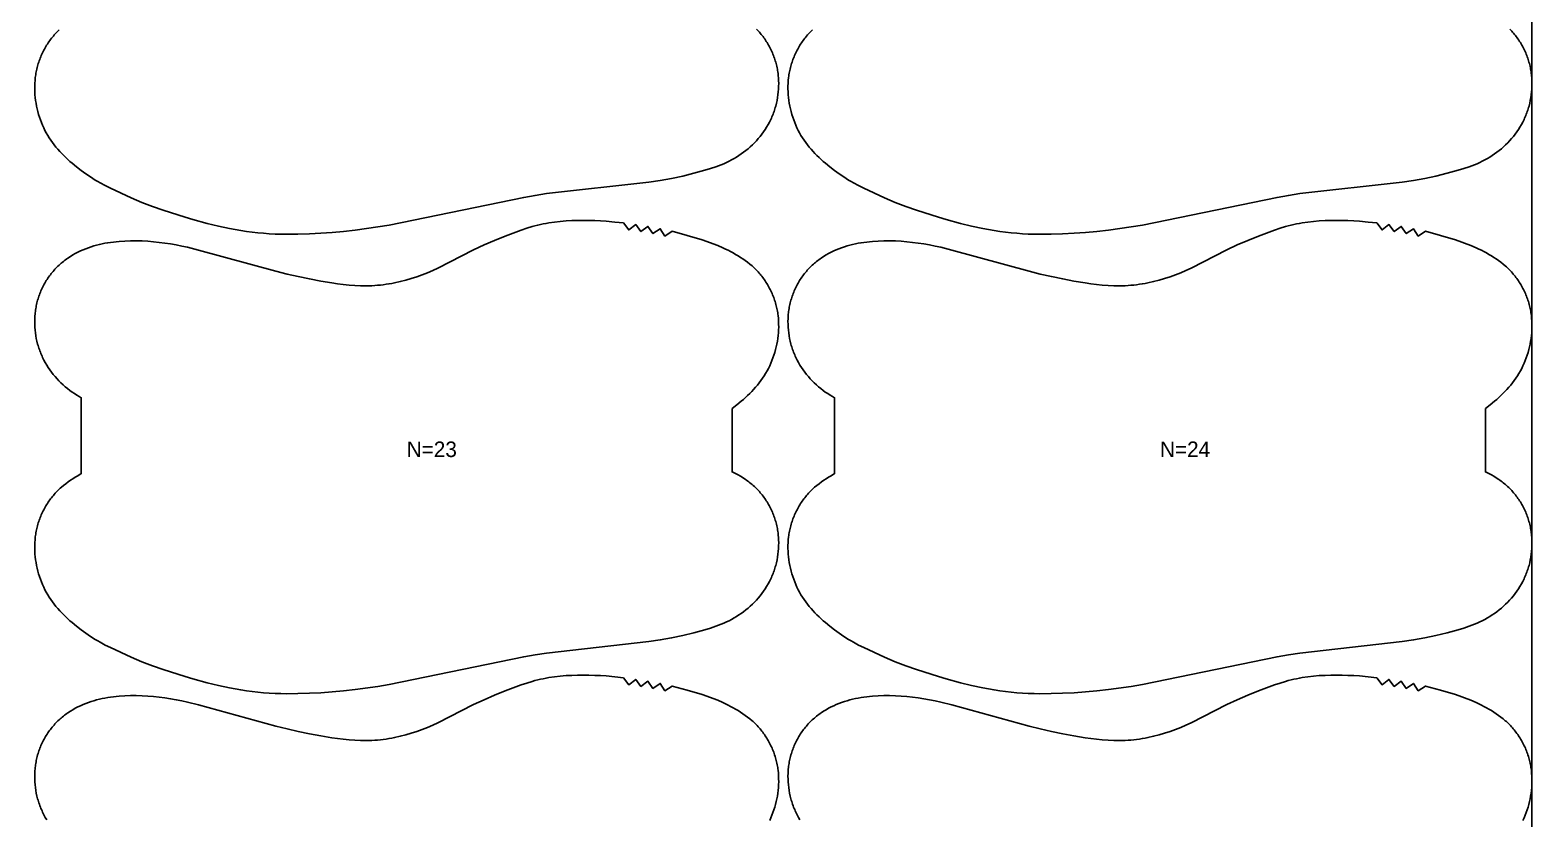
# Model space of a CAD drawing. Header units: inches. Extents: x 2 to 1941, y 2 to 1039.
# Drawn here: x 1456.9 to 1940.8, y 256.1 to 510.3 of the extents above; entities that cross this region are included whole.
import ezdxf

# ---------------------------------------------------------------- set-up
doc = ezdxf.new("R2010")
doc.units = ezdxf.units.IN

msp = doc.modelspace()

# ---------------------------------------------------------------- linework, layer by layer
at = {"layer": '1'}
for points in [[(2, 2), (1940.8353, 2), (1940.8353, 1039.4821), (2, 1039.4821), (2, 2)], [(1673.4566, 442.7519), (1678.4544, 440.89), (1680.1443, 440.1474), (1680.9793, 439.7543), (1681.8071, 439.346), (1682.627, 438.922), (1683.4385, 438.4817), (1684.2409, 438.0246), (1685.0338, 437.5502), (1685.8164, 437.0579), (1686.587, 436.5468), (1687.3437, 436.016), (1688.0847, 435.4645), (1688.8082, 434.8914), (1689.5122, 434.2958), (1689.8563, 433.9892), (1690.1949, 433.6767), (1690.5276, 433.358), (1690.8544, 433.0332), (1691.1749, 432.702), (1691.489, 432.3647), (1691.7968, 432.0213), (1692.0981, 431.6721), (1692.3928, 431.3171), (1692.6809, 430.9566), (1692.9624, 430.5907), (1693.237, 430.2196), (1693.5048, 429.8434), (1693.7657, 429.4622), (1694.0196, 429.0763), (1694.2664, 428.6858), (1694.5061, 428.2908), (1694.7386, 427.8915), (1694.9638, 427.4881), (1695.1816, 427.0807), (1695.392, 426.6694), (1695.595, 426.2545), (1695.7904, 425.836), (1695.9782, 425.4141), (1696.1584, 424.9889), (1696.3309, 424.5606), (1696.4957, 424.1293), (1696.6526, 423.6952), (1696.8017, 423.2584), (1696.9429, 422.8189), (1697.0761, 422.3771), (1697.2014, 421.9329), (1697.3185, 421.4867), (1697.4276, 421.0384), (1697.5284, 420.5882), (1697.6211, 420.1363), (1697.7055, 419.6828), (1697.7816, 419.2278), (1697.8497, 418.7716), (1697.9096, 418.3142), (1698.0055, 417.3964), (1698.0699, 416.4755), (1698.1034, 415.5528), (1698.1063, 414.6293), (1698.0793, 413.7061), (1698.0229, 412.7844), (1697.9376, 411.8652), (1697.8239, 410.9492), (1697.682, 410.0372), (1697.5125, 409.1298), (1697.3158, 408.2279), (1697.0922, 407.3319), (1696.8421, 406.4428), (1696.566, 405.5611), (1696.2642, 404.6876), (1695.9368, 403.8234), (1695.5835, 402.9696), (1695.2044, 402.1272), (1694.7995, 401.2975), (1694.3687, 400.4814), (1693.9118, 399.6802), (1693.4289, 398.8948), (1692.9202, 398.1262), (1692.3869, 397.3743), (1691.8307, 396.6388), (1691.253, 395.9193), (1690.6555, 395.2154), (1690.0397, 394.5269), (1689.4071, 393.8534), (1688.7595, 393.1946), (1688.098, 392.5501), (1687.4238, 391.9195), (1686.7374, 391.3021), (1686.0396, 390.6976), (1684.6129, 389.525), (1683.1494, 388.3976), (1683.1063, 388.3663), (1683.1063, 367.9382), (1683.3753, 367.8181), (1684.2057, 367.4153), (1685.0227, 366.9856), (1685.8252, 366.5289), (1686.6121, 366.0454), (1687.382, 365.5353), (1687.7602, 365.2703), (1688.1336, 364.9988), (1688.5021, 364.7208), (1688.8656, 364.4362), (1689.2239, 364.1452), (1689.5767, 363.8478), (1689.9241, 363.544), (1690.2657, 363.2338), (1690.6014, 362.9172), (1690.9312, 362.5944), (1691.2547, 362.2653), (1691.5719, 361.9301), (1691.8827, 361.5888), (1692.187, 361.2417), (1692.4846, 360.8888), (1692.7755, 360.5304), (1693.0596, 360.1665), (1693.3367, 359.7972), (1693.6067, 359.4227), (1693.8695, 359.0432), (1694.125, 358.6588), (1694.3731, 358.2695), (1694.6137, 357.8756), (1694.8467, 357.4772), (1695.0719, 357.0744), (1695.2893, 356.6673), (1695.4988, 356.2561), (1695.7003, 355.8409), (1695.8937, 355.4219), (1696.0792, 354.9994), (1696.2567, 354.5733), (1696.4261, 354.144), (1696.5875, 353.7115), (1696.7407, 353.2761), (1696.8859, 352.8379), (1697.023, 352.3971), (1697.1519, 351.9538), (1697.2727, 351.5082), (1697.3853, 351.0604), (1697.4898, 350.6107), (1697.586, 350.1592), (1697.674, 349.7061), (1697.7538, 349.2515), (1697.8254, 348.7955), (1697.8889, 348.3384), (1697.9441, 347.8802), (1697.9913, 347.4211), (1698.0303, 346.9613), (1698.0843, 346.0397), (1698.1063, 345.1167), (1698.0965, 344.1934), (1698.0552, 343.2708), (1697.9826, 342.35), (1697.8789, 341.4322), (1697.7442, 340.5184), (1697.5785, 339.6099), (1697.3817, 338.7078), (1697.154, 337.8133), (1697.0285, 337.3692), (1696.8952, 336.9274), (1696.7543, 336.488), (1696.6056, 336.0513), (1696.4491, 335.6173), (1696.2849, 335.1862), (1696.113, 334.7581), (1695.9335, 334.3332), (1695.7465, 333.9115), (1695.5521, 333.493), (1695.1415, 332.6665), (1694.7027, 331.8543), (1694.2366, 331.0572), (1693.7441, 330.2759), (1693.2261, 329.5112), (1692.6835, 328.7638), (1692.1172, 328.0345), (1691.5279, 327.3238), (1690.9163, 326.6323), (1690.2832, 325.9605), (1689.6291, 325.3089), (1688.9549, 324.6782), (1688.2613, 324.0689), (1687.5489, 323.4815), (1686.8185, 322.9166), (1686.0709, 322.3744), (1685.3071, 321.8553), (1684.528, 321.3595), (1683.7344, 320.8874), (1682.9273, 320.4391), (1682.1076, 320.015), (1681.2762, 319.6154), (1680.434, 319.2401), (1679.5822, 318.8874), (1678.7218, 318.555), (1677.854, 318.2408), (1676.1009, 317.6579), (1674.332, 317.1213), (1670.7712, 316.1389), (1667.1843, 315.2646), (1663.5722, 314.4955), (1659.9377, 313.8411), (1656.2846, 313.305), (1623.2574, 309.5891), (1619.6099, 309.0158), (1615.972, 308.378), (1572.5609, 299.4796), (1568.9187, 298.8714), (1561.6037, 297.8486), (1557.9348, 297.4301), (1554.2576, 297.0914), (1550.5739, 296.8305), (1546.8859, 296.643), (1543.1947, 296.5302), (1539.5014, 296.5), (1537.6551, 296.5249), (1535.8097, 296.5824), (1533.9658, 296.6763), (1532.1243, 296.8078), (1530.2859, 296.9776), (1528.4516, 297.1865), (1526.6221, 297.4345), (1524.7977, 297.7189), (1521.1649, 298.3846), (1517.5543, 299.1595), (1513.9649, 300.0273), (1509.3276, 301.2747), (1506.8475, 301.9977), (1499.811, 304.2417), (1496.3218, 305.4549), (1494.5914, 306.0986), (1492.8752, 306.7769), (1491.1751, 307.4942), (1489.4879, 308.2422), (1482.7867, 311.3575), (1481.1342, 312.1801), (1479.5072, 313.0494), (1478.706, 313.5061), (1477.9134, 313.978), (1476.3534, 314.9641), (1474.8263, 316.0023), (1473.3309, 317.087), (1471.8674, 318.2144), (1470.4407, 319.387), (1469.7429, 319.9915), (1469.0565, 320.6089), (1468.3823, 321.2395), (1467.7208, 321.884), (1467.0732, 322.5428), (1466.4406, 323.2163), (1465.8248, 323.9048), (1465.2273, 324.6087), (1464.6497, 325.3282), (1464.0934, 326.0637), (1463.5601, 326.8156), (1463.0514, 327.5842), (1462.5685, 328.3696), (1462.1116, 329.1708), (1461.6808, 329.9869), (1461.2759, 330.8167), (1460.8968, 331.659), (1460.5436, 332.5128), (1460.2161, 333.377), (1459.9143, 334.2505), (1459.6382, 335.1322), (1459.3881, 336.0214), (1459.1645, 336.9173), (1458.9678, 337.8193), (1458.7983, 338.7266), (1458.6564, 339.6386), (1458.5427, 340.5546), (1458.4574, 341.4738), (1458.401, 342.3955), (1458.374, 343.3187), (1458.3769, 344.2422), (1458.4104, 345.1649), (1458.4748, 346.0858), (1458.5707, 347.0036), (1458.6306, 347.461), (1458.6987, 347.9173), (1458.7748, 348.3722), (1458.8592, 348.8257), (1458.9519, 349.2776), (1459.0527, 349.7278), (1459.1618, 350.1761), (1459.2789, 350.6224), (1459.4042, 351.0665), (1459.5374, 351.5083), (1459.6786, 351.9478), (1459.8277, 352.3846), (1459.9846, 352.8188), (1460.1494, 353.25), (1460.3219, 353.6783), (1460.5021, 354.1035), (1460.6899, 354.5254), (1460.8853, 354.9439), (1461.0883, 355.3588), (1461.2987, 355.7701), (1461.5165, 356.1775), (1461.7417, 356.5809), (1461.9742, 356.9802), (1462.2139, 357.3752), (1462.4607, 357.7657), (1462.7146, 358.1517), (1462.9755, 358.5328), (1463.2433, 358.909), (1463.5179, 359.2802), (1463.7994, 359.646), (1464.0875, 360.0065), (1464.3822, 360.3615), (1464.6835, 360.7107), (1464.9913, 361.0541), (1465.3054, 361.3914), (1465.6259, 361.7226), (1465.9527, 362.0475), (1466.2854, 362.3661), (1466.624, 362.6786), (1466.9681, 362.9852), (1467.6721, 363.5808), (1468.3956, 364.1539), (1469.1366, 364.7054), (1469.8933, 365.2362), (1470.6639, 365.7473), (1471.4465, 366.2397), (1472.2394, 366.7141), (1473.0418, 367.1711), (1473.374, 367.3514), (1473.374, 391.8491), (1472.7459, 392.1979), (1471.9523, 392.6701), (1471.1732, 393.1659), (1470.4094, 393.685), (1469.6618, 394.2272), (1468.9314, 394.7921), (1468.219, 395.3795), (1467.5254, 395.9888), (1466.8512, 396.6195), (1466.1971, 397.271), (1465.564, 397.9429), (1464.9524, 398.6344), (1464.3631, 399.3451), (1463.7968, 400.0744), (1463.2542, 400.8218), (1462.7362, 401.5865), (1462.2437, 402.3678), (1461.7776, 403.1649), (1461.3388, 403.9771), (1460.9282, 404.8036), (1460.7338, 405.222), (1460.5468, 405.6438), (1460.3673, 406.0687), (1460.1954, 406.4968), (1460.0312, 406.9279), (1459.8747, 407.3619), (1459.726, 407.7986), (1459.5851, 408.238), (1459.4518, 408.6797), (1459.3263, 409.1238), (1459.0986, 410.0184), (1458.9018, 410.9205), (1458.7361, 411.829), (1458.6014, 412.7427), (1458.4977, 413.6606), (1458.4251, 414.5813), (1458.3838, 415.504), (1458.374, 416.4273), (1458.396, 417.3503), (1458.45, 418.2719), (1458.489, 418.7317), (1458.5362, 419.1908), (1458.5915, 419.649), (1458.6549, 420.1061), (1458.7265, 420.5621), (1458.8063, 421.0167), (1458.8943, 421.4698), (1458.9905, 421.9213), (1459.095, 422.371), (1459.2076, 422.8187), (1459.3284, 423.2643), (1459.4573, 423.7077), (1459.5944, 424.1485), (1459.7396, 424.5867), (1459.8929, 425.0221), (1460.0542, 425.4546), (1460.2236, 425.8839), (1460.4011, 426.31), (1460.5866, 426.7325), (1460.78, 427.1515), (1460.9815, 427.5666), (1461.191, 427.9779), (1461.4084, 428.3849), (1461.6336, 428.7878), (1461.8666, 429.1862), (1462.1072, 429.5801), (1462.3553, 429.9694), (1462.6108, 430.3538), (1462.8736, 430.7333), (1463.1436, 431.1078), (1463.4207, 431.477), (1463.7048, 431.841), (1463.9957, 432.1994), (1464.2933, 432.5523), (1464.5976, 432.8994), (1464.9084, 433.2406), (1465.2256, 433.5759), (1465.5492, 433.905), (1465.8789, 434.2278), (1466.2146, 434.5444), (1466.5562, 434.8546), (1466.9036, 435.1584), (1467.2564, 435.4558), (1467.6147, 435.7468), (1467.9782, 436.0313), (1468.3467, 436.3094), (1468.7202, 436.5809), (1469.0983, 436.8459), (1469.8682, 437.356), (1470.6551, 437.8395), (1471.4576, 438.2962), (1472.2746, 438.7258), (1473.105, 439.1287), (1473.9477, 439.505), (1474.8017, 439.8551), (1475.666, 440.1791), (1476.5395, 440.4775), (1477.4213, 440.7505), (1478.3103, 440.9984), (1479.2056, 441.2216), (1480.1063, 441.4212), (1481.012, 441.5984), (1481.9218, 441.7546), (1482.8352, 441.8909), (1483.7515, 442.0087), (1484.6701, 442.1092), (1485.5903, 442.1936), (1487.4333, 442.3178), (1489.2786, 442.3838), (1491.1246, 442.3928), (1492.9698, 442.3459), (1494.8129, 442.2446), (1496.6529, 442.0927), (1498.4889, 441.8945), (1500.3203, 441.6541), (1502.1462, 441.3749), (1503.9655, 441.0572), (1505.7772, 440.7003), (1507.5801, 440.3034), (1511.1606, 439.4022), (1536.0928, 432.5698), (1539.6774, 431.6816), (1543.2779, 430.8603), (1546.8943, 430.1122), (1550.5244, 429.4339), (1554.1667, 428.8275), (1555.9937, 428.5616), (1557.8255, 428.3276), (1559.6625, 428.1317), (1561.5036, 427.9834), (1563.3474, 427.8932), (1564.2698, 427.8731), (1565.1924, 427.8714), (1566.1149, 427.8892), (1567.0371, 427.9262), (1567.9584, 427.9823), (1568.8786, 428.0569), (1569.7972, 428.1497), (1570.714, 428.2603), (1571.6285, 428.3884), (1572.5403, 428.5336), (1573.4492, 428.6954), (1574.3549, 428.8734), (1576.1565, 429.2764), (1577.9442, 429.7386), (1579.7169, 430.2565), (1581.4736, 430.8269), (1583.2123, 431.4493), (1584.931, 432.124), (1586.6277, 432.8509), (1588.3015, 433.628), (1599.8114, 439.5093), (1603.1609, 441.0635), (1606.5515, 442.5276), (1609.9718, 443.919), (1613.4247, 445.2292), (1615.1657, 445.8474), (1616.9186, 446.4295), (1618.6856, 446.9633), (1619.5751, 447.2084), (1620.4689, 447.4369), (1621.3672, 447.6477), (1622.2697, 447.8408), (1623.1759, 448.0168), (1624.0854, 448.1762), (1625.9125, 448.4467), (1627.7477, 448.6561), (1629.5877, 448.8086), (1631.4312, 448.9097), (1633.2768, 448.9655), (1635.1235, 448.9821), (1636.9701, 448.9642), (1638.8158, 448.9125), (1640.6601, 448.8261), (1642.5021, 448.7044), (1645.2879, 448.4547), (1648.068, 448.1423), (1649.7928, 445.9084), (1652.0342, 447.6234), (1653.7129, 445.3575), (1655.9885, 447.021), (1657.5993, 444.7102), (1659.9231, 446.302), (1661.4569, 443.9395), (1663.832, 445.4537), (1668.6593, 444.1564), (1673.4566, 442.7519)], [(1916.1856, 442.7519), (1921.1834, 440.89), (1922.8733, 440.1474), (1923.7083, 439.7543), (1924.5361, 439.346), (1925.356, 438.922), (1926.1675, 438.4817), (1926.9699, 438.0246), (1927.7628, 437.5502), (1928.5454, 437.0579), (1929.316, 436.5468), (1930.0727, 436.016), (1930.8137, 435.4645), (1931.5372, 434.8914), (1932.2412, 434.2958), (1932.5853, 433.9892), (1932.9239, 433.6767), (1933.2566, 433.358), (1933.5834, 433.0332), (1933.9039, 432.702), (1934.218, 432.3647), (1934.5258, 432.0213), (1934.8271, 431.6721), (1935.1218, 431.3171), (1935.4099, 430.9566), (1935.6914, 430.5907), (1935.966, 430.2196), (1936.2338, 429.8434), (1936.4947, 429.4622), (1936.7486, 429.0763), (1936.9954, 428.6858), (1937.2351, 428.2908), (1937.4676, 427.8915), (1937.6928, 427.4881), (1937.9106, 427.0807), (1938.121, 426.6694), (1938.324, 426.2545), (1938.5194, 425.836), (1938.7072, 425.4141), (1938.8874, 424.9889), (1939.0599, 424.5606), (1939.2247, 424.1293), (1939.3816, 423.6952), (1939.5307, 423.2584), (1939.6719, 422.8189), (1939.8051, 422.3771), (1939.9304, 421.9329), (1940.0475, 421.4867), (1940.1566, 421.0384), (1940.2574, 420.5882), (1940.3501, 420.1363), (1940.4345, 419.6828), (1940.5106, 419.2278), (1940.5787, 418.7716), (1940.6386, 418.3142), (1940.7345, 417.3964), (1940.7989, 416.4755), (1940.8324, 415.5528), (1940.8353, 414.6293), (1940.8083, 413.7061), (1940.7519, 412.7844), (1940.6666, 411.8652), (1940.5529, 410.9492), (1940.411, 410.0372), (1940.2415, 409.1298), (1940.0448, 408.2279), (1939.8212, 407.3319), (1939.5711, 406.4428), (1939.295, 405.5611), (1938.9932, 404.6876), (1938.6658, 403.8234), (1938.3125, 402.9696), (1937.9334, 402.1272), (1937.5285, 401.2975), (1937.0977, 400.4814), (1936.6408, 399.6802), (1936.1579, 398.8948), (1935.6492, 398.1262), (1935.1159, 397.3743), (1934.5597, 396.6388), (1933.982, 395.9193), (1933.3845, 395.2154), (1932.7687, 394.5269), (1932.1361, 393.8534), (1931.4885, 393.1946), (1930.827, 392.5501), (1930.1528, 391.9195), (1929.4664, 391.3021), (1928.7686, 390.6976), (1927.3419, 389.525), (1925.8784, 388.3976), (1925.8353, 388.3663), (1925.8353, 367.9382), (1926.1043, 367.8181), (1926.9347, 367.4153), (1927.7517, 366.9856), (1928.5542, 366.5289), (1929.3411, 366.0454), (1930.111, 365.5353), (1930.4892, 365.2703), (1930.8626, 364.9988), (1931.2311, 364.7208), (1931.5946, 364.4362), (1931.9529, 364.1452), (1932.3057, 363.8478), (1932.6531, 363.544), (1932.9947, 363.2338), (1933.3304, 362.9172), (1933.6602, 362.5944), (1933.9837, 362.2653), (1934.3009, 361.9301), (1934.6117, 361.5888), (1934.916, 361.2417), (1935.2136, 360.8888), (1935.5045, 360.5304), (1935.7886, 360.1665), (1936.0657, 359.7972), (1936.3357, 359.4227), (1936.5985, 359.0432), (1936.854, 358.6588), (1937.1021, 358.2695), (1937.3427, 357.8756), (1937.5757, 357.4772), (1937.8009, 357.0744), (1938.0183, 356.6673), (1938.2278, 356.2561), (1938.4293, 355.8409), (1938.6227, 355.4219), (1938.8082, 354.9994), (1938.9857, 354.5733), (1939.1551, 354.144), (1939.3165, 353.7115), (1939.4697, 353.2761), (1939.6149, 352.8379), (1939.752, 352.3971), (1939.8809, 351.9538), (1940.0017, 351.5082), (1940.1143, 351.0604), (1940.2188, 350.6107), (1940.315, 350.1592), (1940.403, 349.7061), (1940.4828, 349.2515), (1940.5544, 348.7955), (1940.6179, 348.3384), (1940.6731, 347.8802), (1940.7203, 347.4211), (1940.7593, 346.9613), (1940.8133, 346.0397), (1940.8353, 345.1167), (1940.8255, 344.1934), (1940.7842, 343.2708), (1940.7116, 342.35), (1940.6079, 341.4322), (1940.4732, 340.5184), (1940.3075, 339.6099), (1940.1107, 338.7078), (1939.883, 337.8133), (1939.7575, 337.3692), (1939.6242, 336.9274), (1939.4833, 336.488), (1939.3346, 336.0513), (1939.1781, 335.6173), (1939.0139, 335.1862), (1938.842, 334.7581), (1938.6625, 334.3332), (1938.4755, 333.9115), (1938.2811, 333.493), (1937.8705, 332.6665), (1937.4317, 331.8543), (1936.9656, 331.0572), (1936.4731, 330.2759), (1935.9551, 329.5112), (1935.4125, 328.7638), (1934.8462, 328.0345), (1934.2569, 327.3238), (1933.6453, 326.6323), (1933.0122, 325.9605), (1932.3581, 325.3089), (1931.6839, 324.6782), (1930.9903, 324.0689), (1930.2779, 323.4815), (1929.5475, 322.9166), (1928.7999, 322.3744), (1928.0361, 321.8553), (1927.257, 321.3595), (1926.4634, 320.8874), (1925.6563, 320.4391), (1924.8366, 320.015), (1924.0052, 319.6154), (1923.163, 319.2401), (1922.3112, 318.8874), (1921.4508, 318.555), (1920.583, 318.2408), (1918.8299, 317.6579), (1917.061, 317.1213), (1913.5002, 316.1389), (1909.9133, 315.2646), (1906.3012, 314.4955), (1902.6667, 313.8411), (1899.0136, 313.305), (1865.9864, 309.5891), (1862.3389, 309.0158), (1858.701, 308.378), (1815.2899, 299.4796), (1811.6477, 298.8714), (1804.3327, 297.8486), (1800.6638, 297.4301), (1796.9866, 297.0914), (1793.3029, 296.8305), (1789.6149, 296.643), (1785.9237, 296.5302), (1782.2304, 296.5), (1780.3841, 296.5249), (1778.5387, 296.5824), (1776.6948, 296.6763), (1774.8533, 296.8078), (1773.0149, 296.9776), (1771.1806, 297.1865), (1769.3511, 297.4345), (1767.5267, 297.7189), (1763.8939, 298.3846), (1760.2833, 299.1595), (1756.6939, 300.0273), (1752.0566, 301.2747), (1749.5765, 301.9977), (1742.54, 304.2417), (1739.0508, 305.4549), (1737.3204, 306.0986), (1735.6042, 306.7769), (1733.9041, 307.4942), (1732.2169, 308.2422), (1725.5157, 311.3575), (1723.8632, 312.1801), (1722.2362, 313.0494), (1721.435, 313.5061), (1720.6424, 313.978), (1719.0824, 314.9641), (1717.5553, 316.0023), (1716.0599, 317.087), (1714.5964, 318.2144), (1713.1697, 319.387), (1712.4719, 319.9915), (1711.7855, 320.6089), (1711.1113, 321.2395), (1710.4498, 321.884), (1709.8022, 322.5428), (1709.1696, 323.2163), (1708.5538, 323.9048), (1707.9563, 324.6087), (1707.3787, 325.3282), (1706.8224, 326.0637), (1706.2891, 326.8156), (1705.7804, 327.5842), (1705.2975, 328.3696), (1704.8406, 329.1708), (1704.4098, 329.9869), (1704.0049, 330.8167), (1703.6258, 331.659), (1703.2726, 332.5128), (1702.9451, 333.377), (1702.6433, 334.2505), (1702.3672, 335.1322), (1702.1171, 336.0214), (1701.8935, 336.9173), (1701.6968, 337.8193), (1701.5273, 338.7266), (1701.3854, 339.6386), (1701.2717, 340.5546), (1701.1864, 341.4738), (1701.13, 342.3955), (1701.103, 343.3187), (1701.1059, 344.2422), (1701.1394, 345.1649), (1701.2038, 346.0858), (1701.2997, 347.0036), (1701.3596, 347.461), (1701.4277, 347.9173), (1701.5038, 348.3722), (1701.5882, 348.8257), (1701.6809, 349.2776), (1701.7817, 349.7278), (1701.8908, 350.1761), (1702.0079, 350.6224), (1702.1332, 351.0665), (1702.2664, 351.5083), (1702.4076, 351.9478), (1702.5567, 352.3846), (1702.7136, 352.8188), (1702.8784, 353.25), (1703.0509, 353.6783), (1703.2311, 354.1035), (1703.4189, 354.5254), (1703.6143, 354.9439), (1703.8173, 355.3588), (1704.0277, 355.7701), (1704.2455, 356.1775), (1704.4707, 356.5809), (1704.7032, 356.9802), (1704.9429, 357.3752), (1705.1897, 357.7657), (1705.4436, 358.1517), (1705.7045, 358.5328), (1705.9723, 358.909), (1706.2469, 359.2802), (1706.5284, 359.646), (1706.8165, 360.0065), (1707.1112, 360.3615), (1707.4125, 360.7107), (1707.7203, 361.0541), (1708.0344, 361.3914), (1708.3549, 361.7226), (1708.6817, 362.0475), (1709.0144, 362.3661), (1709.353, 362.6786), (1709.6971, 362.9852), (1710.4011, 363.5808), (1711.1246, 364.1539), (1711.8656, 364.7054), (1712.6223, 365.2362), (1713.3929, 365.7473), (1714.1755, 366.2397), (1714.9684, 366.7141), (1715.7708, 367.1711), (1716.103, 367.3514), (1716.103, 391.8491), (1715.4749, 392.1979), (1714.6813, 392.6701), (1713.9022, 393.1659), (1713.1384, 393.685), (1712.3908, 394.2272), (1711.6604, 394.7921), (1710.948, 395.3795), (1710.2544, 395.9888), (1709.5802, 396.6195), (1708.9261, 397.271), (1708.293, 397.9429), (1707.6814, 398.6344), (1707.0921, 399.3451), (1706.5258, 400.0744), (1705.9832, 400.8218), (1705.4652, 401.5865), (1704.9727, 402.3678), (1704.5066, 403.1649), (1704.0678, 403.9771), (1703.6572, 404.8036), (1703.4628, 405.222), (1703.2758, 405.6438), (1703.0963, 406.0687), (1702.9244, 406.4968), (1702.7602, 406.9279), (1702.6037, 407.3619), (1702.455, 407.7986), (1702.3141, 408.238), (1702.1808, 408.6797), (1702.0553, 409.1238), (1701.8276, 410.0184), (1701.6308, 410.9205), (1701.4651, 411.829), (1701.3304, 412.7427), (1701.2267, 413.6606), (1701.1541, 414.5813), (1701.1128, 415.504), (1701.103, 416.4273), (1701.125, 417.3503), (1701.179, 418.2719), (1701.218, 418.7317), (1701.2652, 419.1908), (1701.3205, 419.649), (1701.3839, 420.1061), (1701.4555, 420.5621), (1701.5353, 421.0167), (1701.6233, 421.4698), (1701.7195, 421.9213), (1701.824, 422.371), (1701.9366, 422.8187), (1702.0574, 423.2643), (1702.1863, 423.7077), (1702.3234, 424.1485), (1702.4686, 424.5867), (1702.6219, 425.0221), (1702.7832, 425.4546), (1702.9526, 425.8839), (1703.1301, 426.31), (1703.3156, 426.7325), (1703.509, 427.1515), (1703.7105, 427.5666), (1703.92, 427.9779), (1704.1374, 428.3849), (1704.3626, 428.7878), (1704.5956, 429.1862), (1704.8362, 429.5801), (1705.0843, 429.9694), (1705.3398, 430.3538), (1705.6026, 430.7333), (1705.8726, 431.1078), (1706.1497, 431.477), (1706.4338, 431.841), (1706.7247, 432.1994), (1707.0223, 432.5523), (1707.3266, 432.8994), (1707.6374, 433.2406), (1707.9546, 433.5759), (1708.2782, 433.905), (1708.6079, 434.2278), (1708.9436, 434.5444), (1709.2852, 434.8546), (1709.6326, 435.1584), (1709.9854, 435.4558), (1710.3437, 435.7468), (1710.7072, 436.0313), (1711.0757, 436.3094), (1711.4492, 436.5809), (1711.8273, 436.8459), (1712.5972, 437.356), (1713.3841, 437.8395), (1714.1866, 438.2962), (1715.0036, 438.7258), (1715.834, 439.1287), (1716.6767, 439.505), (1717.5307, 439.8551), (1718.395, 440.1791), (1719.2685, 440.4775), (1720.1503, 440.7505), (1721.0393, 440.9984), (1721.9346, 441.2216), (1722.8353, 441.4212), (1723.741, 441.5984), (1724.6508, 441.7546), (1725.5642, 441.8909), (1726.4805, 442.0087), (1727.3991, 442.1092), (1728.3193, 442.1936), (1730.1623, 442.3178), (1732.0076, 442.3838), (1733.8536, 442.3928), (1735.6988, 442.3459), (1737.5419, 442.2446), (1739.3819, 442.0927), (1741.2179, 441.8945), (1743.0493, 441.6541), (1744.8752, 441.3749), (1746.6945, 441.0572), (1748.5062, 440.7003), (1750.3091, 440.3034), (1753.8896, 439.4022), (1778.8218, 432.5698), (1782.4064, 431.6816), (1786.0069, 430.8603), (1789.6233, 430.1122), (1793.2534, 429.4339), (1796.8957, 428.8275), (1798.7227, 428.5616), (1800.5545, 428.3276), (1802.3915, 428.1317), (1804.2326, 427.9834), (1806.0764, 427.8932), (1806.9988, 427.8731), (1807.9214, 427.8714), (1808.8439, 427.8892), (1809.7661, 427.9262), (1810.6874, 427.9823), (1811.6076, 428.0569), (1812.5262, 428.1497), (1813.443, 428.2603), (1814.3575, 428.3884), (1815.2693, 428.5336), (1816.1782, 428.6954), (1817.0839, 428.8734), (1818.8855, 429.2764), (1820.6732, 429.7386), (1822.4459, 430.2565), (1824.2026, 430.8269), (1825.9413, 431.4493), (1827.66, 432.124), (1829.3567, 432.8509), (1831.0305, 433.628), (1842.5404, 439.5093), (1845.8899, 441.0635), (1849.2805, 442.5276), (1852.7008, 443.919), (1856.1537, 445.2292), (1857.8947, 445.8474), (1859.6476, 446.4295), (1861.4146, 446.9633), (1862.3041, 447.2084), (1863.1979, 447.4369), (1864.0962, 447.6477), (1864.9987, 447.8408), (1865.9049, 448.0168), (1866.8144, 448.1762), (1868.6415, 448.4467), (1870.4767, 448.6561), (1872.3167, 448.8086), (1874.1602, 448.9097), (1876.0058, 448.9655), (1877.8525, 448.9821), (1879.6991, 448.9642), (1881.5448, 448.9125), (1883.3891, 448.8261), (1885.2311, 448.7044), (1888.0169, 448.4547), (1890.797, 448.1423), (1892.5218, 445.9084), (1894.7632, 447.6234), (1896.4419, 445.3575), (1898.7175, 447.021), (1900.3283, 444.7102), (1902.6521, 446.302), (1904.1859, 443.9395), (1906.561, 445.4537), (1911.3883, 444.1564), (1916.1856, 442.7519)]]:
    msp.add_lwpolyline(points, close=True, dxfattribs=at)
for points in [[(1690.9312, 510.5944), (1691.2547, 510.2653), (1691.5719, 509.9301), (1691.8827, 509.5888), (1692.187, 509.2417), (1692.4846, 508.8888), (1692.7755, 508.5304), (1693.0596, 508.1665), (1693.3367, 507.7972), (1693.6067, 507.4227), (1693.8695, 507.0432), (1694.125, 506.6588), (1694.3731, 506.2695), (1694.6137, 505.8756), (1694.8467, 505.4772), (1695.0719, 505.0744), (1695.2893, 504.6673), (1695.4988, 504.2561), (1695.7003, 503.8409), (1695.8937, 503.4219), (1696.0792, 502.9994), (1696.2567, 502.5733), (1696.4261, 502.144), (1696.5875, 501.7115), (1696.7407, 501.2761), (1696.8859, 500.8379), (1697.023, 500.3971), (1697.1519, 499.9538), (1697.2727, 499.5082), (1697.3853, 499.0604), (1697.4898, 498.6107), (1697.586, 498.1592), (1697.674, 497.7061), (1697.7538, 497.2515), (1697.8254, 496.7955), (1697.8889, 496.3384), (1697.9441, 495.8802), (1697.9913, 495.4211), (1698.0303, 494.9613), (1698.0843, 494.0397), (1698.1063, 493.1167), (1698.0965, 492.1934), (1698.0552, 491.2708), (1697.9826, 490.35), (1697.8789, 489.4322), (1697.7442, 488.5184), (1697.5785, 487.6099), (1697.3817, 486.7078), (1697.154, 485.8133), (1697.0285, 485.3692), (1696.8952, 484.9274), (1696.7543, 484.488), (1696.6056, 484.0513), (1696.4491, 483.6173), (1696.2849, 483.1862), (1696.113, 482.7581), (1695.9335, 482.3332), (1695.7465, 481.9115), (1695.5521, 481.493), (1695.1415, 480.6665), (1694.7027, 479.8543), (1694.2366, 479.0572), (1693.7441, 478.2759), (1693.2261, 477.5112), (1692.6835, 476.7638), (1692.1172, 476.0345), (1691.5279, 475.3238), (1690.9163, 474.6323), (1690.2832, 473.9605), (1689.6291, 473.3089), (1688.9549, 472.6782), (1688.2613, 472.0689), (1687.5489, 471.4815), (1686.8185, 470.9166), (1686.0709, 470.3744), (1685.3071, 469.8553), (1684.528, 469.3595), (1683.7344, 468.8874), (1682.9273, 468.4391), (1682.1076, 468.015), (1681.2762, 467.6154), (1680.434, 467.2401), (1679.5822, 466.8874), (1678.7218, 466.555), (1677.854, 466.2408), (1676.1009, 465.6579), (1674.332, 465.1213), (1670.7712, 464.1389), (1667.1843, 463.2646), (1663.5722, 462.4955), (1659.9377, 461.8411), (1656.2846, 461.305), (1623.2574, 457.5891), (1619.6099, 457.0158), (1615.972, 456.378), (1572.5609, 447.4796), (1568.9187, 446.8714), (1561.6037, 445.8486), (1557.9348, 445.4301), (1554.2576, 445.0914), (1550.5739, 444.8305), (1546.8859, 444.643), (1543.1947, 444.5302), (1539.5014, 444.5), (1537.6551, 444.5249), (1535.8097, 444.5824), (1533.9658, 444.6763), (1532.1243, 444.8078), (1530.2859, 444.9776), (1528.4516, 445.1865), (1526.6221, 445.4345), (1524.7977, 445.7189), (1521.1649, 446.3846), (1517.5543, 447.1595), (1513.9649, 448.0273), (1509.3276, 449.2747), (1506.8475, 449.9977), (1499.811, 452.2417), (1496.3218, 453.4549), (1494.5914, 454.0986), (1492.8752, 454.7769), (1491.1751, 455.4942), (1489.4879, 456.2422), (1482.7867, 459.3575), (1481.1342, 460.1801), (1479.5072, 461.0494), (1478.706, 461.5061), (1477.9134, 461.978), (1476.3534, 462.9641), (1474.8263, 464.0023), (1473.3309, 465.087), (1471.8674, 466.2144), (1470.4407, 467.387), (1469.7429, 467.9915), (1469.0565, 468.6089), (1468.3823, 469.2395), (1467.7208, 469.884), (1467.0732, 470.5428), (1466.4406, 471.2163), (1465.8248, 471.9048), (1465.2273, 472.6087), (1464.6497, 473.3282), (1464.0934, 474.0637), (1463.5601, 474.8156), (1463.0514, 475.5842), (1462.5685, 476.3696), (1462.1116, 477.1708), (1461.6808, 477.9869), (1461.2759, 478.8167), (1460.8968, 479.659), (1460.5436, 480.5128), (1460.2161, 481.377), (1459.9143, 482.2505), (1459.6382, 483.1322), (1459.3881, 484.0214), (1459.1645, 484.9173), (1458.9678, 485.8193), (1458.7983, 486.7266), (1458.6564, 487.6386), (1458.5427, 488.5546), (1458.4574, 489.4738), (1458.401, 490.3955), (1458.374, 491.3187), (1458.3769, 492.2422), (1458.4104, 493.1649), (1458.4748, 494.0858), (1458.5707, 495.0036), (1458.6306, 495.461), (1458.6987, 495.9173), (1458.7748, 496.3722), (1458.8592, 496.8257), (1458.9519, 497.2776), (1459.0527, 497.7278), (1459.1618, 498.1761), (1459.2789, 498.6224), (1459.4042, 499.0665), (1459.5374, 499.5083), (1459.6786, 499.9478), (1459.8277, 500.3846), (1459.9846, 500.8188), (1460.1494, 501.25), (1460.3219, 501.6783), (1460.5021, 502.1035), (1460.6899, 502.5254), (1460.8853, 502.9439), (1461.0883, 503.3588), (1461.2987, 503.7701), (1461.5165, 504.1775), (1461.7417, 504.5809), (1461.9742, 504.9802), (1462.2139, 505.3752), (1462.4607, 505.7657), (1462.7146, 506.1517), (1462.9755, 506.5328), (1463.2433, 506.909), (1463.5179, 507.2802), (1463.7994, 507.646), (1464.0875, 508.0065), (1464.3822, 508.3615), (1464.6835, 508.7107), (1464.9913, 509.0541), (1465.3054, 509.3914), (1465.6259, 509.7226), (1465.9527, 510.0475), (1466.2854, 510.3661)], [(1933.6602, 510.5944), (1933.9837, 510.2653), (1934.3009, 509.9301), (1934.6117, 509.5888), (1934.916, 509.2417), (1935.2136, 508.8888), (1935.5045, 508.5304), (1935.7886, 508.1665), (1936.0657, 507.7972), (1936.3357, 507.4227), (1936.5985, 507.0432), (1936.854, 506.6588), (1937.1021, 506.2695), (1937.3427, 505.8756), (1937.5757, 505.4772), (1937.8009, 505.0744), (1938.0183, 504.6673), (1938.2278, 504.2561), (1938.4293, 503.8409), (1938.6227, 503.4219), (1938.8082, 502.9994), (1938.9857, 502.5733), (1939.1551, 502.144), (1939.3165, 501.7115), (1939.4697, 501.2761), (1939.6149, 500.8379), (1939.752, 500.3971), (1939.8809, 499.9538), (1940.0017, 499.5082), (1940.1143, 499.0604), (1940.2188, 498.6107), (1940.315, 498.1592), (1940.403, 497.7061), (1940.4828, 497.2515), (1940.5544, 496.7955), (1940.6179, 496.3384), (1940.6731, 495.8802), (1940.7203, 495.4211), (1940.7593, 494.9613), (1940.8133, 494.0397), (1940.8353, 493.1167), (1940.8255, 492.1934), (1940.7842, 491.2708), (1940.7116, 490.35), (1940.6079, 489.4322), (1940.4732, 488.5184), (1940.3075, 487.6099), (1940.1107, 486.7078), (1939.883, 485.8133), (1939.7575, 485.3692), (1939.6242, 484.9274), (1939.4833, 484.488), (1939.3346, 484.0513), (1939.1781, 483.6173), (1939.0139, 483.1862), (1938.842, 482.7581), (1938.6625, 482.3332), (1938.4755, 481.9115), (1938.2811, 481.493), (1937.8705, 480.6665), (1937.4317, 479.8543), (1936.9656, 479.0572), (1936.4731, 478.2759), (1935.9551, 477.5112), (1935.4125, 476.7638), (1934.8462, 476.0345), (1934.2569, 475.3238), (1933.6453, 474.6323), (1933.0122, 473.9605), (1932.3581, 473.3089), (1931.6839, 472.6782), (1930.9903, 472.0689), (1930.2779, 471.4815), (1929.5475, 470.9166), (1928.7999, 470.3744), (1928.0361, 469.8553), (1927.257, 469.3595), (1926.4634, 468.8874), (1925.6563, 468.4391), (1924.8366, 468.015), (1924.0052, 467.6154), (1923.163, 467.2401), (1922.3112, 466.8874), (1921.4508, 466.555), (1920.583, 466.2408), (1918.8299, 465.6579), (1917.061, 465.1213), (1913.5002, 464.1389), (1909.9133, 463.2646), (1906.3012, 462.4955), (1902.6667, 461.8411), (1899.0136, 461.305), (1865.9864, 457.5891), (1862.3389, 457.0158), (1858.701, 456.378), (1815.2899, 447.4796), (1811.6477, 446.8714), (1804.3327, 445.8486), (1800.6638, 445.4301), (1796.9866, 445.0914), (1793.3029, 444.8305), (1789.6149, 444.643), (1785.9237, 444.5302), (1782.2304, 444.5), (1780.3841, 444.5249), (1778.5387, 444.5824), (1776.6948, 444.6763), (1774.8533, 444.8078), (1773.0149, 444.9776), (1771.1806, 445.1865), (1769.3511, 445.4345), (1767.5267, 445.7189), (1763.8939, 446.3846), (1760.2833, 447.1595), (1756.6939, 448.0273), (1752.0566, 449.2747), (1749.5765, 449.9977), (1742.54, 452.2417), (1739.0508, 453.4549), (1737.3204, 454.0986), (1735.6042, 454.7769), (1733.9041, 455.4942), (1732.2169, 456.2422), (1725.5157, 459.3575), (1723.8632, 460.1801), (1722.2362, 461.0494), (1721.435, 461.5061), (1720.6424, 461.978), (1719.0824, 462.9641), (1717.5553, 464.0023), (1716.0599, 465.087), (1714.5964, 466.2144), (1713.1697, 467.387), (1712.4719, 467.9915), (1711.7855, 468.6089), (1711.1113, 469.2395), (1710.4498, 469.884), (1709.8022, 470.5428), (1709.1696, 471.2163), (1708.5538, 471.9048), (1707.9563, 472.6087), (1707.3787, 473.3282), (1706.8224, 474.0637), (1706.2891, 474.8156), (1705.7804, 475.5842), (1705.2975, 476.3696), (1704.8406, 477.1708), (1704.4098, 477.9869), (1704.0049, 478.8167), (1703.6258, 479.659), (1703.2726, 480.5128), (1702.9451, 481.377), (1702.6433, 482.2505), (1702.3672, 483.1322), (1702.1171, 484.0214), (1701.8935, 484.9173), (1701.6968, 485.8193), (1701.5273, 486.7266), (1701.3854, 487.6386), (1701.2717, 488.5546), (1701.1864, 489.4738), (1701.13, 490.3955), (1701.103, 491.3187), (1701.1059, 492.2422), (1701.1394, 493.1649), (1701.2038, 494.0858), (1701.2997, 495.0036), (1701.3596, 495.461), (1701.4277, 495.9173), (1701.5038, 496.3722), (1701.5882, 496.8257), (1701.6809, 497.2776), (1701.7817, 497.7278), (1701.8908, 498.1761), (1702.0079, 498.6224), (1702.1332, 499.0665), (1702.2664, 499.5083), (1702.4076, 499.9478), (1702.5567, 500.3846), (1702.7136, 500.8188), (1702.8784, 501.25), (1703.0509, 501.6783), (1703.2311, 502.1035), (1703.4189, 502.5254), (1703.6143, 502.9439), (1703.8173, 503.3588), (1704.0277, 503.7701), (1704.2455, 504.1775), (1704.4707, 504.5809), (1704.7032, 504.9802), (1704.9429, 505.3752), (1705.1897, 505.7657), (1705.4436, 506.1517), (1705.7045, 506.5328), (1705.9723, 506.909), (1706.2469, 507.2802), (1706.5284, 507.646), (1706.8165, 508.0065), (1707.1112, 508.3615), (1707.4125, 508.7107), (1707.7203, 509.0541), (1708.0344, 509.3914), (1708.3549, 509.7226), (1708.6817, 510.0475), (1709.0144, 510.3661)], [(1462.2437, 255.8678), (1461.7776, 256.6649), (1461.3388, 257.4771), (1460.9282, 258.3036), (1460.7338, 258.722), (1460.5468, 259.1438), (1460.3673, 259.5687), (1460.1954, 259.9968), (1460.0312, 260.4279), (1459.8747, 260.8619), (1459.726, 261.2986), (1459.5851, 261.738), (1459.4518, 262.1797), (1459.3263, 262.6238), (1459.0986, 263.5184), (1458.9018, 264.4205), (1458.7361, 265.329), (1458.6014, 266.2427), (1458.4977, 267.1606), (1458.4251, 268.0813), (1458.3838, 269.004), (1458.374, 269.9273), (1458.396, 270.8503), (1458.45, 271.7719), (1458.489, 272.2317), (1458.5362, 272.6908), (1458.5915, 273.149), (1458.6549, 273.6061), (1458.7265, 274.0621), (1458.8063, 274.5167), (1458.8943, 274.9698), (1458.9905, 275.4213), (1459.095, 275.871), (1459.2076, 276.3187), (1459.3284, 276.7643), (1459.4573, 277.2077), (1459.5944, 277.6485), (1459.7396, 278.0867), (1459.8929, 278.5221), (1460.0542, 278.9546), (1460.2236, 279.3839), (1460.4011, 279.81), (1460.5866, 280.2325), (1460.78, 280.6515), (1460.9815, 281.0666), (1461.191, 281.4779), (1461.4084, 281.8849), (1461.6336, 282.2878), (1461.8666, 282.6862), (1462.1072, 283.0801), (1462.3553, 283.4694), (1462.6108, 283.8538), (1462.8736, 284.2333), (1463.1436, 284.6078), (1463.4207, 284.977), (1463.7048, 285.341), (1463.9957, 285.6994), (1464.2933, 286.0523), (1464.5976, 286.3994), (1464.9084, 286.7406), (1465.2256, 287.0759), (1465.5492, 287.405), (1465.8789, 287.7278), (1466.2146, 288.0444), (1466.5562, 288.3546), (1466.9036, 288.6584), (1467.2564, 288.9558), (1467.6147, 289.2468), (1467.9782, 289.5313), (1468.3467, 289.8094), (1468.7202, 290.0809), (1469.0983, 290.3459), (1469.8682, 290.856), (1470.6551, 291.3395), (1471.4576, 291.7962), (1472.2746, 292.2258), (1473.105, 292.6287), (1473.9477, 293.005), (1474.8017, 293.3551), (1475.666, 293.6791), (1476.5395, 293.9775), (1477.4213, 294.2505), (1478.3103, 294.4984), (1479.2056, 294.7216), (1480.1063, 294.9212), (1481.012, 295.0984), (1481.9218, 295.2546), (1482.8352, 295.3909), (1483.7515, 295.5087), (1484.6701, 295.6092), (1485.5903, 295.6936), (1487.4333, 295.8178), (1489.2786, 295.8838), (1491.1246, 295.8928), (1492.9698, 295.8459), (1494.8129, 295.7446), (1496.6529, 295.5927), (1498.4889, 295.3945), (1500.3203, 295.1541), (1502.1462, 294.8749), (1503.9655, 294.5572), (1505.7772, 294.2003), (1507.5801, 293.8034), (1511.1606, 292.9022), (1536.0928, 286.0698), (1539.6774, 285.1816), (1543.2779, 284.3603), (1546.8943, 283.6122), (1550.5244, 282.9339), (1554.1667, 282.3275), (1555.9937, 282.0616), (1557.8255, 281.8276), (1559.6625, 281.6317), (1561.5036, 281.4834), (1563.3474, 281.3932), (1564.2698, 281.3731), (1565.1924, 281.3714), (1566.1149, 281.3892), (1567.0371, 281.4262), (1567.9584, 281.4823), (1568.8786, 281.5569), (1569.7972, 281.6497), (1570.714, 281.7603), (1571.6285, 281.8884), (1572.5403, 282.0336), (1573.4492, 282.1954), (1574.3549, 282.3734), (1576.1565, 282.7764), (1577.9442, 283.2386), (1579.7169, 283.7565), (1581.4736, 284.3269), (1583.2123, 284.9493), (1584.931, 285.624), (1586.6277, 286.3509), (1588.3015, 287.128), (1599.8114, 293.0093), (1603.1609, 294.5635), (1606.5515, 296.0276), (1609.9718, 297.419), (1613.4247, 298.7292), (1615.1657, 299.3474), (1616.9186, 299.9295), (1618.6856, 300.4633), (1619.5751, 300.7084), (1620.4689, 300.9369), (1621.3672, 301.1477), (1622.2697, 301.3408), (1623.1759, 301.5168), (1624.0854, 301.6762), (1625.9125, 301.9467), (1627.7477, 302.1561), (1629.5877, 302.3086), (1631.4312, 302.4097), (1633.2768, 302.4655), (1635.1235, 302.4821), (1636.9701, 302.4642), (1638.8158, 302.4125), (1640.6601, 302.3261), (1642.5021, 302.2044), (1645.2879, 301.9547), (1648.068, 301.6423), (1649.7928, 299.4084), (1652.0342, 301.1234), (1653.7129, 298.8575), (1655.9885, 300.521), (1657.5993, 298.2102), (1659.9231, 299.802), (1661.4569, 297.4395), (1663.832, 298.9537), (1668.6593, 297.6564), (1673.4566, 296.2519), (1673.4566, 296.2519), (1678.4544, 294.39), (1680.1443, 293.6474), (1680.9793, 293.2543), (1681.8071, 292.846), (1682.627, 292.422), (1683.4385, 291.9817), (1684.2409, 291.5246), (1685.0338, 291.0502), (1685.8164, 290.5579), (1686.587, 290.0468), (1687.3437, 289.516), (1688.0847, 288.9645), (1688.8082, 288.3914), (1689.5122, 287.7958), (1689.8563, 287.4892), (1690.1949, 287.1767), (1690.5276, 286.858), (1690.8544, 286.5332), (1691.1749, 286.202), (1691.489, 285.8647), (1691.7968, 285.5213), (1692.0981, 285.1721), (1692.3928, 284.8171), (1692.6809, 284.4566), (1692.9624, 284.0907), (1693.237, 283.7196), (1693.5048, 283.3434), (1693.7657, 282.9622), (1694.0196, 282.5763), (1694.2664, 282.1858), (1694.5061, 281.7908), (1694.7386, 281.3915), (1694.9638, 280.9881), (1695.1816, 280.5807), (1695.392, 280.1694), (1695.595, 279.7545), (1695.7904, 279.336), (1695.9782, 278.9141), (1696.1584, 278.4889), (1696.3309, 278.0606), (1696.4957, 277.6293), (1696.6526, 277.1952), (1696.8017, 276.7584), (1696.9429, 276.3189), (1697.0761, 275.8771), (1697.2014, 275.4329), (1697.3185, 274.9867), (1697.4276, 274.5384), (1697.5284, 274.0882), (1697.6211, 273.6363), (1697.7055, 273.1828), (1697.7816, 272.7278), (1697.8497, 272.2716), (1697.9096, 271.8142), (1698.0055, 270.8964), (1698.0699, 269.9755), (1698.1034, 269.0528), (1698.1063, 268.1293), (1698.0793, 267.2061), (1698.0229, 266.2844), (1697.9376, 265.3652), (1697.8239, 264.4492), (1697.682, 263.5372), (1697.5125, 262.6298), (1697.3158, 261.7279), (1697.0922, 260.8319), (1696.8421, 259.9428), (1696.566, 259.0611), (1696.2642, 258.1876), (1695.9368, 257.3234), (1695.5835, 256.4696), (1695.2044, 255.6272)], [(1704.9727, 255.8678), (1704.5066, 256.6649), (1704.0678, 257.4771), (1703.6572, 258.3036), (1703.4628, 258.722), (1703.2758, 259.1438), (1703.0963, 259.5687), (1702.9244, 259.9968), (1702.7602, 260.4279), (1702.6037, 260.8619), (1702.455, 261.2986), (1702.3141, 261.738), (1702.1808, 262.1797), (1702.0553, 262.6238), (1701.8276, 263.5184), (1701.6308, 264.4205), (1701.4651, 265.329), (1701.3304, 266.2427), (1701.2267, 267.1606), (1701.1541, 268.0813), (1701.1128, 269.004), (1701.103, 269.9273), (1701.125, 270.8503), (1701.179, 271.7719), (1701.218, 272.2317), (1701.2652, 272.6908), (1701.3205, 273.149), (1701.3839, 273.6061), (1701.4555, 274.0621), (1701.5353, 274.5167), (1701.6233, 274.9698), (1701.7195, 275.4213), (1701.824, 275.871), (1701.9366, 276.3187), (1702.0574, 276.7643), (1702.1863, 277.2077), (1702.3234, 277.6485), (1702.4686, 278.0867), (1702.6219, 278.5221), (1702.7832, 278.9546), (1702.9526, 279.3839), (1703.1301, 279.81), (1703.3156, 280.2325), (1703.509, 280.6515), (1703.7105, 281.0666), (1703.92, 281.4779), (1704.1374, 281.8849), (1704.3626, 282.2878), (1704.5956, 282.6862), (1704.8362, 283.0801), (1705.0843, 283.4694), (1705.3398, 283.8538), (1705.6026, 284.2333), (1705.8726, 284.6078), (1706.1497, 284.977), (1706.4338, 285.341), (1706.7247, 285.6994), (1707.0223, 286.0523), (1707.3266, 286.3994), (1707.6374, 286.7406), (1707.9546, 287.0759), (1708.2782, 287.405), (1708.6079, 287.7278), (1708.9436, 288.0444), (1709.2852, 288.3546), (1709.6326, 288.6584), (1709.9854, 288.9558), (1710.3437, 289.2468), (1710.7072, 289.5313), (1711.0757, 289.8094), (1711.4492, 290.0809), (1711.8273, 290.3459), (1712.5972, 290.856), (1713.3841, 291.3395), (1714.1866, 291.7962), (1715.0036, 292.2258), (1715.834, 292.6287), (1716.6767, 293.005), (1717.5307, 293.3551), (1718.395, 293.6791), (1719.2685, 293.9775), (1720.1503, 294.2505), (1721.0393, 294.4984), (1721.9346, 294.7216), (1722.8353, 294.9212), (1723.741, 295.0984), (1724.6508, 295.2546), (1725.5642, 295.3909), (1726.4805, 295.5087), (1727.3991, 295.6092), (1728.3193, 295.6936), (1730.1623, 295.8178), (1732.0076, 295.8838), (1733.8536, 295.8928), (1735.6988, 295.8459), (1737.5419, 295.7446), (1739.3819, 295.5927), (1741.2179, 295.3945), (1743.0493, 295.1541), (1744.8752, 294.8749), (1746.6945, 294.5572), (1748.5062, 294.2003), (1750.3091, 293.8034), (1753.8896, 292.9022), (1778.8218, 286.0698), (1782.4064, 285.1816), (1786.0069, 284.3603), (1789.6233, 283.6122), (1793.2534, 282.9339), (1796.8957, 282.3275), (1798.7227, 282.0616), (1800.5545, 281.8276), (1802.3915, 281.6317), (1804.2326, 281.4834), (1806.0764, 281.3932), (1806.9988, 281.3731), (1807.9214, 281.3714), (1808.8439, 281.3892), (1809.7661, 281.4262), (1810.6874, 281.4823), (1811.6076, 281.5569), (1812.5262, 281.6497), (1813.443, 281.7603), (1814.3575, 281.8884), (1815.2693, 282.0336), (1816.1782, 282.1954), (1817.0839, 282.3734), (1818.8855, 282.7764), (1820.6732, 283.2386), (1822.4459, 283.7565), (1824.2026, 284.3269), (1825.9413, 284.9493), (1827.66, 285.624), (1829.3567, 286.3509), (1831.0305, 287.128), (1842.5404, 293.0093), (1845.8899, 294.5635), (1849.2805, 296.0276), (1852.7008, 297.419), (1856.1537, 298.7292), (1857.8947, 299.3474), (1859.6476, 299.9295), (1861.4146, 300.4633), (1862.3041, 300.7084), (1863.1979, 300.9369), (1864.0962, 301.1477), (1864.9987, 301.3408), (1865.9049, 301.5168), (1866.8144, 301.6762), (1868.6415, 301.9467), (1870.4767, 302.1561), (1872.3167, 302.3086), (1874.1602, 302.4097), (1876.0058, 302.4655), (1877.8525, 302.4821), (1879.6991, 302.4642), (1881.5448, 302.4125), (1883.3891, 302.3261), (1885.2311, 302.2044), (1888.0169, 301.9547), (1890.797, 301.6423), (1892.5218, 299.4084), (1894.7632, 301.1234), (1896.4419, 298.8575), (1898.7175, 300.521), (1900.3283, 298.2102), (1902.6521, 299.802), (1904.1859, 297.4395), (1906.561, 298.9537), (1911.3883, 297.6564), (1916.1856, 296.2519), (1916.1856, 296.2519), (1921.1834, 294.39), (1922.8733, 293.6474), (1923.7083, 293.2543), (1924.5361, 292.846), (1925.356, 292.422), (1926.1675, 291.9817), (1926.9699, 291.5246), (1927.7628, 291.0502), (1928.5454, 290.5579), (1929.316, 290.0468), (1930.0727, 289.516), (1930.8137, 288.9645), (1931.5372, 288.3914), (1932.2412, 287.7958), (1932.5853, 287.4892), (1932.9239, 287.1767), (1933.2566, 286.858), (1933.5834, 286.5332), (1933.9039, 286.202), (1934.218, 285.8647), (1934.5258, 285.5213), (1934.8271, 285.1721), (1935.1218, 284.8171), (1935.4099, 284.4566), (1935.6914, 284.0907), (1935.966, 283.7196), (1936.2338, 283.3434), (1936.4947, 282.9622), (1936.7486, 282.5763), (1936.9954, 282.1858), (1937.2351, 281.7908), (1937.4676, 281.3915), (1937.6928, 280.9881), (1937.9106, 280.5807), (1938.121, 280.1694), (1938.324, 279.7545), (1938.5194, 279.336), (1938.7072, 278.9141), (1938.8874, 278.4889), (1939.0599, 278.0606), (1939.2247, 277.6293), (1939.3816, 277.1952), (1939.5307, 276.7584), (1939.6719, 276.3189), (1939.8051, 275.8771), (1939.9304, 275.4329), (1940.0475, 274.9867), (1940.1566, 274.5384), (1940.2574, 274.0882), (1940.3501, 273.6363), (1940.4345, 273.1828), (1940.5106, 272.7278), (1940.5787, 272.2716), (1940.6386, 271.8142), (1940.7345, 270.8964), (1940.7989, 269.9755), (1940.8324, 269.0528), (1940.8353, 268.1293), (1940.8083, 267.2061), (1940.7519, 266.2844), (1940.6666, 265.3652), (1940.5529, 264.4492), (1940.411, 263.5372), (1940.2415, 262.6298), (1940.0448, 261.7279), (1939.8212, 260.8319), (1939.5711, 259.9428), (1939.295, 259.0611), (1938.9932, 258.1876), (1938.6658, 257.3234), (1938.3125, 256.4696), (1937.9334, 255.6272)]]:
    msp.add_lwpolyline(points, dxfattribs=at)

# ---------------------------------------------------------------- texts
for s, p in [('N=23', (1578.2402, 372.741)), ('N=24', (1820.9692, 372.741))]:
    msp.add_text(s, height=5, dxfattribs=at).set_placement(p)

doc.saveas('drawing.dxf')
